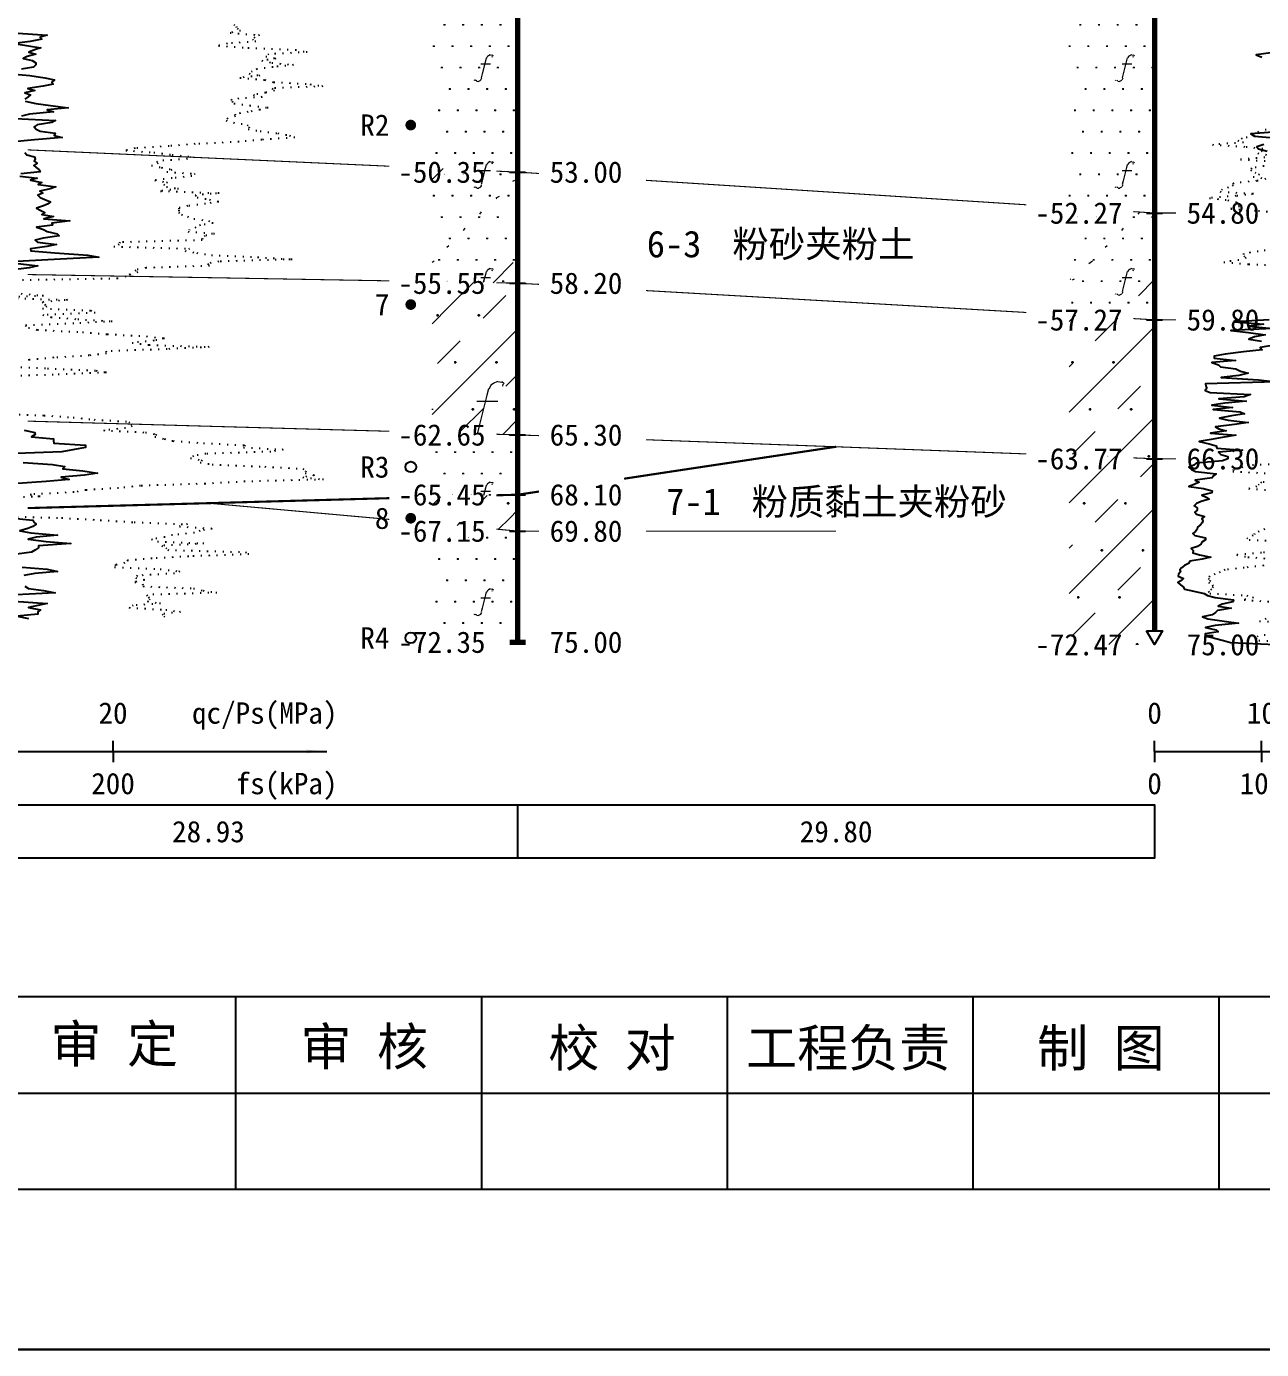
# Model space of a CAD drawing. Extents: x -37 to 3540, y -1485 to 297.
# Drawn here: x 287.2 to 402.7, y 0 to 123.8 of the extents above; entities that cross this region are included whole.
import ezdxf
from ezdxf.enums import TextEntityAlignment as Align

# ---------------------------------------------------------------- set-up
doc = ezdxf.new("R2010")
doc.units = 0
doc.linetypes.add('DOT', pattern=[6.35, 0, -6.35])
doc.layers.get('0').update_dxf_attribs({"linetype": 'CONTINUOUS'})
for name, color, linetype in [('CURVE', 200, 'CONTINUOUS'), ('FRAME', 7, 'CONTINUOUS'), ('HOLE', 41, 'CONTINUOUS'), ('RULER', 7, 'CONTINUOUS'), ('SAMPLE', 1, 'CONTINUOUS'), ('STRATUM', 241, 'CONTINUOUS')]:
    doc.layers.add(name, color=color, linetype=linetype)
doc.layers.add('HATCH', color=7, linetype='CONTINUOUS', lineweight=13)
doc.styles.add('ST', font='')
doc.styles.get('ST').set_extended_font_data('SimSun')
pattern_1 = [(82.875, (-0.8346, -1.206), (0.0003693, 10.0001764), [0.0893, -80.5337]), (143.13, (-0.7336, -1.2818), (-29.999964, 20.000054), [0.12627, -49.87373]), (172.875, (-0.5564, -1.304), (-70.0002457, 9.9996603), [0.17857, -80.44443]), (206.565, (-0.378, -1.2147), (-9.999705, -9.999687), [0.19954, -22.16046]), (243.435, (-0.2887, -1.0363), (9e-06, -9.999696), [0.19954, -22.16146]), (255.964, (-0.1994, -0.679), (-0.0002, -9.999501), [0.36813, -40.86287]), (255.964, (0.1106, 0.561), (-0.0002, -9.999501), [1.27838, -39.95262]), (255.964, (0.179, 0.835), (-0.0002, -9.999501), [0.28235, -40.94865]), (216.87, (0.3694, 1.0892), (-9.999982, -10.000018), [0.12627, -49.87373]), (243.435, (0.2683, 1.0135), (9e-06, -9.999696), [0.19954, -22.16146]), (206.565, (0.548, 1.1785), (-9.999705, -9.999687), [0.19954, -22.16046]), (172.875, (0.725, 1.1563), (-70.0002457, 9.9996603), [0.17857, -80.44443]), (143.13, (0.826, 1.0806), (-29.999964, 20.000054), [0.12627, -49.87373]), (82.875, (0.815, 0.992), (0.0003693, 10.0001764), [0.0893, -80.5337]), (0, (-0.33, 0.34), (0, 10), [0.89286, -9.10714]), (0, (0.025, 0), (1, 2), [0, -1.75]), (0, (0, 0.025), (1, 2), [0, -1.75]), (0, (0, 0), (1, 2), [0, -1.75]), (0, (-0.025, 0), (1, 2), [0, -1.75]), (0, (0, -0.025), (1, 2), [0, -1.75])]
pattern_2 = [(45, (0, 0), (-2e-06, 15.39996), [4.3383, -17.4406]), (45, (6.188, 6.223), (-2e-06, 15.39996), [4.3861, -17.3928]), (45, (11.148, 11.181), (-2e-06, 15.39996), [3.98994, -17.78894]), (26.565, (0, 7.7), (15.4, 15.4), [0.2123, -34.22315]), (36.8699, (1.54, 9.24), (15.4, 15.4), [0.43504, -76.56496]), (315, (7.7, 15.347), (15.39996, 3e-06), [0.0727, -21.70617]), (26.565, (7.7, 0), (15.4, 15.4), [0.31845, -34.117]), (26.565, (9.24, 1.54), (15.4, 15.4), [0.2316, -34.20383]), (90, (10.01, 2.31), (-15.4, -1e-06), [0.0633, -15.3367]), (26.565, (10.78, 3.08), (15.4, 15.4), [0.2002, -68.6707]), (36.8699, (12.32, 4.62), (15.4, 15.4), [0.2435, -76.7565]), (45, (13.86, 6.16), (-5e-07, 15.39996), [0.24005, -21.53884]), (315, (15.211, 7.805), (15.39996, 3e-06), [0.0727, -21.70617]), (36.8699, (3.08, 10.78), (15.4, 15.4), [0.22493, -76.77507]), (53.1301, (4.62, 12.32), (30.8, 46.2), [0.29564, -76.70436]), (53.1301, (6.16, 13.86), (30.8, 46.2), [0.27774, -76.72226])]
pattern_3 = [(45, (0, 0), (-4.24264, 4.24264), [10, 0]), (45, (1.061, -3.182), (-2.12132, 6.36396), [3, -3])]
pattern_4 = [(82.875, (-1.8361, -2.6533), (0.000812, 22.000388), [0.1964, -177.1742]), (143.13, (-1.614, -2.82), (-65.99992, 44.00012), [0.2778, -109.7222]), (172.875, (-1.224, -2.8687), (-154.00054, 21.999253), [0.39285, -176.97775]), (206.565, (-0.831, -2.672), (-21.99935, -21.9993), [0.439, -48.753]), (243.435, (-0.635, -2.28), (2e-05, -21.99933), [0.439, -48.7552]), (255.964, (-0.4387, -1.494), (-0.00044, -21.9989), [0.8099, -89.8983]), (255.964, (0.2434, 1.2344), (-0.00044, -21.9989), [2.8124, -87.8958]), (255.964, (0.394, 1.837), (-0.00044, -21.9989), [0.6212, -90.087]), (216.87, (0.8126, 2.3963), (-21.99996, -22.00004), [0.2778, -109.7222]), (243.435, (0.59, 2.23), (2e-05, -21.99933), [0.439, -48.7552]), (206.565, (1.205, 2.593), (-21.99935, -21.9993), [0.439, -48.753]), (172.875, (1.595, 2.544), (-154.00054, 21.999253), [0.39285, -176.97775]), (143.13, (1.8173, 2.3772), (-65.99992, 44.00012), [0.2778, -109.7222]), (82.875, (1.793, 2.1823), (0.000812, 22.000388), [0.1964, -177.1742]), (0, (-0.725, 0.748), (0, 22), [1.9643, -20.0357]), (0, (0.055, 0), (2.2, 4.4), [0, -3.85]), (0, (0, 0.055), (2.2, 4.4), [0, -3.85]), (0, (0, 0), (2.2, 4.4), [0, -3.85]), (0, (-0.055, 0), (2.2, 4.4), [0, -3.85]), (0, (0, -0.055), (2.2, 4.4), [0, -3.85])]

# ---------------------------------------------------------------- blocks, each defined once
blk = doc.blocks.new('图签_A3长')
for p, q in [((0, 18), (-380, 18)), ((-142, 0), (-142, 18)), ((-119, 0), (-119, 18)), ((-96, 0), (-96, 18)), ((-73, 0), (-73, 18)), ((-50, 0), (-50, 18)), ((-320, 9), (0, 9)), ((-380, 0), (0, 0))]:
    blk.add_line(p, q)
at = {"style": 'ST'}
for s, p in [('审 定', (-153.38, 13.61)), ('审 核', (-129.99, 13.36)), ('校 对', (-106.8, 13.23)), ('工程负责', (-84.71, 13.23)), ('制 图', (-61.06, 13.23))]:
    blk.add_text(s, height=3.5, dxfattribs=at).set_placement(p, align=Align.MIDDLE_CENTER)
for tag, p in [('01＿单位名称', (-349.98, 8.36)), ('02＿工程名称', (-271.3, 5.16)), ('04＿工程编号', (-176.51, 4.65)), ('05＿日期', (-35.59, 4.65)), ('06＿图号', (-11.16, 4.91))]:
    blk.add_attdef(tag, text='', height=3.5, dxfattribs=at).set_placement(p, align=Align.MIDDLE_CENTER)
at = {"style": 'ST', "width": 0.85}
blk.add_attdef('03＿图件名称', text='', height=3, dxfattribs=at).set_placement((-205.49, 5.05), align=Align.MIDDLE_CENTER)
blk = doc.blocks.new('Arrow')
for points in [[(-3.984779, 0.348623), (0, 0), (-3.189535, 0)], [(-3.189535, 0), (0, 0), (-3.984779, -0.348623)]]:
    blk.add_solid(points)
blk = doc.blocks.new('SampleSoilUndisturbed')
at = {"const_width": 0.5}
blk.add_lwpolyline([(-0.25, 0, 1), (0.25, 0, 1)], format="xyb", close=True, dxfattribs=at)
blk = doc.blocks.new('SampleSoilDisturbed')
blk.add_circle((0, 0), 0.5)

msp = doc.modelspace()

# ---------------------------------------------------------------- hatches: boundary and pattern name
at = {"layer": 'HATCH'}
h = msp.add_hatch(dxfattribs=at)
h.set_pattern_fill('FS', color=142, style=0)
h.set_pattern_definition(pattern_1)
h.paths.add_polyline_path([(333.11, 126.61), (325.11, 127.53), (325.11, 110.58), (333.11, 110.21)])
h.paths.add_polyline_path([(321.04, 108.72), (330.6, 108.72), (330.6, 111.66), (321.04, 111.66)], flags=9)
h.paths.add_polyline_path([(321.04, 125.13), (330.59, 125.13), (330.59, 128.04), (321.04, 128.04)], flags=9)
h = msp.add_hatch(dxfattribs=at)
h.set_pattern_fill('FS', color=142, style=0)
h.set_pattern_definition(pattern_1)
h.paths.add_polyline_path([(392.71, 125.98), (384.71, 126.07), (384.71, 106.9), (392.71, 106.38)])
h.paths.add_polyline_path([(380.64, 104.9), (390.19, 104.9), (390.19, 107.8), (380.64, 107.8)], flags=9)
h.paths.add_polyline_path([(380.64, 124.5), (390.19, 124.5), (390.19, 127.4), (380.64, 127.4)], flags=9)
h = msp.add_hatch(dxfattribs=at)
h.set_pattern_fill('FS', color=142, style=0)
h.set_pattern_definition(pattern_1)
h.paths.add_polyline_path([(333.11, 110.21), (325.11, 110.58), (325.11, 99.95), (333.11, 99.81)])
h.paths.add_polyline_path([(321.04, 98.33), (330.59, 98.33), (330.59, 101.23), (321.04, 101.23)], flags=9)
h.paths.add_polyline_path([(321.04, 108.72), (330.6, 108.72), (330.6, 111.66), (321.04, 111.66)], flags=9)
h = msp.add_hatch(dxfattribs=at)
h.set_pattern_fill('SZFT', color=142, scale=2.2, style=0)
h.set_pattern_definition(pattern_2)
h.paths.add_polyline_path([(333.11, 110.21), (325.11, 110.58), (325.11, 99.95), (333.11, 99.81)])
h.paths.add_polyline_path([(321.04, 98.33), (330.59, 98.33), (330.59, 101.23), (321.04, 101.23)], flags=9)
h.paths.add_polyline_path([(321.04, 108.72), (330.6, 108.72), (330.6, 111.66), (321.04, 111.66)], flags=9)
h = msp.add_hatch(dxfattribs=at)
h.set_pattern_fill('FS', color=142, style=0)
h.set_pattern_definition(pattern_1)
h.paths.add_polyline_path([(392.71, 106.38), (384.71, 106.9), (384.71, 96.84), (392.71, 96.38)])
h.paths.add_polyline_path([(380.64, 94.9), (390.19, 94.9), (390.19, 97.8), (380.64, 97.8)], flags=9)
h.paths.add_polyline_path([(380.64, 104.9), (390.19, 104.9), (390.19, 107.8), (380.64, 107.8)], flags=9)
h = msp.add_hatch(dxfattribs=at)
h.set_pattern_fill('SZFT', color=142, scale=2.2, style=0)
h.set_pattern_definition(pattern_2)
h.paths.add_polyline_path([(392.71, 106.38), (384.71, 106.9), (384.71, 96.84), (392.71, 96.38)])
h.paths.add_polyline_path([(380.64, 94.9), (390.19, 94.9), (390.19, 97.8), (380.64, 97.8)], flags=9)
h.paths.add_polyline_path([(380.64, 104.9), (390.19, 104.9), (390.19, 107.8), (380.64, 107.8)], flags=9)
h = msp.add_hatch(dxfattribs=at)
h.set_pattern_fill('FZNT', color=32, style=0)
h.set_pattern_definition(pattern_3)
h.paths.add_polyline_path([(333.11, 99.81), (325.11, 99.95), (325.11, 85.84), (333.11, 85.61)])
h.paths.add_polyline_path([(321.04, 84.12), (330.6, 84.12), (330.6, 87.06), (321.04, 87.06)], flags=9)
h.paths.add_polyline_path([(321.04, 98.33), (330.59, 98.33), (330.59, 101.23), (321.04, 101.23)], flags=9)
h = msp.add_hatch(dxfattribs=at)
h.set_pattern_fill('FS', color=32, scale=2.2, style=0)
h.set_pattern_definition(pattern_4)
h.paths.add_polyline_path([(333.11, 99.81), (325.11, 99.95), (325.11, 85.84), (333.11, 85.61)])
h.paths.add_polyline_path([(321.04, 84.12), (330.6, 84.12), (330.6, 87.06), (321.04, 87.06)], flags=9)
h.paths.add_polyline_path([(321.04, 98.33), (330.59, 98.33), (330.59, 101.23), (321.04, 101.23)], flags=9)
h = msp.add_hatch(dxfattribs=at)
h.set_pattern_fill('FZNT', color=32, style=0)
h.set_pattern_definition(pattern_3)
h.paths.add_polyline_path([(392.71, 96.38), (384.71, 96.84), (384.71, 83.68), (392.71, 83.38)])
h.paths.add_polyline_path([(380.64, 81.89), (390.2, 81.89), (390.2, 84.83), (380.64, 84.83)], flags=9)
h.paths.add_polyline_path([(380.64, 94.9), (390.19, 94.9), (390.19, 97.8), (380.64, 97.8)], flags=9)
h = msp.add_hatch(dxfattribs=at)
h.set_pattern_fill('FS', color=32, scale=2.2, style=0)
h.set_pattern_definition(pattern_4)
h.paths.add_polyline_path([(392.71, 96.38), (384.71, 96.84), (384.71, 83.68), (392.71, 83.38)])
h.paths.add_polyline_path([(380.64, 81.89), (390.2, 81.89), (390.2, 84.83), (380.64, 84.83)], flags=9)
h.paths.add_polyline_path([(380.64, 94.9), (390.19, 94.9), (390.19, 97.8), (380.64, 97.8)], flags=9)
h = msp.add_hatch(dxfattribs=at)
h.set_pattern_fill('FS', color=142, style=0)
h.set_pattern_definition(pattern_1)
h.paths.add_polyline_path([(333.11, 85.61), (325.11, 85.84), (325.11, 79.8), (333.11, 80.01)])
h.paths.add_polyline_path([(321.04, 78.52), (330.6, 78.52), (330.6, 81.46), (321.04, 81.46)], flags=9)
h.paths.add_polyline_path([(321.04, 84.12), (330.6, 84.12), (330.6, 87.06), (321.04, 87.06)], flags=9)
h = msp.add_hatch(dxfattribs=at)
h.set_pattern_fill('FZNT', color=32, style=0)
h.set_pattern_definition(pattern_3)
h.paths.add_polyline_path([(392.71, 83.38), (384.71, 83.68), (384.71, 65.98), (392.71, 65.98), (391.96, 67.28), (392.71, 67.28)])
h.paths.add_polyline_path([(380.64, 64.5), (390.19, 64.5), (390.19, 67.4), (380.64, 67.4)], flags=9)
h.paths.add_polyline_path([(380.64, 81.89), (390.2, 81.89), (390.2, 84.83), (380.64, 84.83)], flags=9)
h = msp.add_hatch(dxfattribs=at)
h.set_pattern_fill('FS', color=32, scale=2.2, style=0)
h.set_pattern_definition(pattern_4)
h.paths.add_polyline_path([(392.71, 83.38), (384.71, 83.68), (384.71, 65.98), (392.71, 65.98), (391.96, 67.28), (392.71, 67.28)])
h.paths.add_polyline_path([(380.64, 64.5), (390.19, 64.5), (390.19, 67.4), (380.64, 67.4)], flags=9)
h.paths.add_polyline_path([(380.64, 81.89), (390.2, 81.89), (390.2, 84.83), (380.64, 84.83)], flags=9)
h = msp.add_hatch(dxfattribs=at)
h.set_pattern_fill('FZNT', color=32, style=0)
h.set_pattern_definition(pattern_3)
h.paths.add_polyline_path([(333.11, 80.01), (325.11, 79.8), (325.11, 77.34), (333.11, 76.61)])
h.paths.add_polyline_path([(321.04, 75.12), (330.6, 75.12), (330.6, 78.06), (321.04, 78.06)], flags=9)
h.paths.add_polyline_path([(321.04, 78.52), (330.6, 78.52), (330.6, 81.46), (321.04, 81.46)], flags=9)
h = msp.add_hatch(dxfattribs=at)
h.set_pattern_fill('FS', color=32, scale=2.2, style=0)
h.set_pattern_definition(pattern_4)
h.paths.add_polyline_path([(333.11, 80.01), (325.11, 79.8), (325.11, 77.34), (333.11, 76.61)])
h.paths.add_polyline_path([(321.04, 75.12), (330.6, 75.12), (330.6, 78.06), (321.04, 78.06)], flags=9)
h.paths.add_polyline_path([(321.04, 78.52), (330.6, 78.52), (330.6, 81.46), (321.04, 81.46)], flags=9)
h = msp.add_hatch(dxfattribs=at)
h.set_pattern_fill('FS', color=142, style=0)
h.set_pattern_definition(pattern_1)
h.paths.add_polyline_path([(333.11, 76.61), (325.11, 77.34), (325.11, 66.21), (333.11, 66.21)])
h.paths.add_polyline_path([(321.04, 64.72), (330.6, 64.72), (330.6, 67.66), (321.04, 67.66)], flags=9)
h.paths.add_polyline_path([(321.04, 75.12), (330.6, 75.12), (330.6, 78.06), (321.04, 78.06)], flags=9)

# ---------------------------------------------------------------- linework, layer by layer
at = {"layer": 'CURVE', "color": 100, "linetype": 'DOT', "ltscale": 0.1}
for points in [[(306.54, 124.04), (306.76, 123.84), (306.88, 123.64), (307.18, 123.44), (306.21, 123.24), (308.96, 123.04), (308.51, 122.84), (308.29, 122.64), (308.62, 122.44), (305.97, 122.24), (305.12, 122.04), (307.88, 121.84), (312.33, 121.64), (313.41, 121.44), (309.81, 121.24), (309.54, 121.04), (310.48, 120.84), (309.17, 120.64), (310.11, 120.44), (312.15, 120.24), (310.22, 120.04), (308.75, 119.84), (308.28, 119.64), (307.99, 119.44), (308.99, 119.24), (307.13, 119.04), (309.46, 118.84), (310.28, 118.64), (313.68, 118.44), (314.88, 118.24), (310.11, 118.04), (310.37, 117.84), (309.52, 117.64), (308.39, 117.44), (309.22, 117.24), (306.32, 117.04), (306.41, 116.84), (306.57, 116.64), (308.06, 116.44), (309.77, 116.24), (308.99, 116.04), (307.89, 115.84), (306.66, 115.64), (306.7, 115.44), (305.95, 115.24), (305.84, 115.04), (306.52, 114.84), (307.81, 114.64), (308, 114.44), (307.9, 114.24), (309.01, 114.04), (310.68, 113.84), (311.77, 113.64), (312.27, 113.44), (309.17, 113.24), (307.04, 113.04), (302.95, 112.84), (300.5, 112.64), (297.31, 112.44), (296.44, 112.24), (299.07, 112.04), (300.79, 111.84), (302.51, 111.64), (302.21, 111.44), (299.33, 111.24), (299.47, 111.04), (298.86, 110.84), (299.77, 110.64), (300.76, 110.44), (300.28, 110.24), (302.92, 110.04), (302.63, 109.84), (300.78, 109.64), (299.15, 109.44), (300.35, 109.24), (299.98, 109.04), (300.26, 108.84), (301.38, 108.64), (299.7, 108.44), (305.17, 108.24), (302.95, 108.04), (303.13, 107.84), (304.27, 107.64), (305.15, 107.44), (303.91, 107.24), (302.26, 107.04), (301.4, 106.84), (301.4, 106.64), (301.39, 106.44), (301.65, 106.24), (302.22, 106.04), (302.82, 105.84), (304.19, 105.64), (304.61, 105.44), (303.44, 105.24), (302.99, 105.04), (302.42, 104.84), (302.27, 104.64), (304.76, 104.44), (303.85, 104.24), (303.61, 104.04), (303.6, 103.84), (295.88, 103.64), (295.84, 103.44), (295.32, 103.24), (302.42, 103.04), (302, 102.84), (303.08, 102.64), (304.45, 102.44), (308.78, 102.24), (312, 102.04), (305.15, 101.84), (304.1, 101.64), (304.29, 101.44), (298.34, 101.24), (297.29, 101.04), (297.58, 100.84), (296.85, 100.64), (296.44, 100.44), (295.69, 100.24), (283.69, 100.04)], [(403.14, 114.18), (402.48, 113.98), (401.85, 113.78), (402.11, 113.58), (400.9, 113.38), (400.51, 113.18), (401.03, 112.98), (398.12, 112.78), (401.27, 112.58), (403.19, 112.38)], [(403.03, 111.58), (400.75, 111.38), (404.64, 111.18)], [(402.77, 112.18), (402.37, 111.98), (403.47, 111.78)], [(402.95, 110.78), (401.8, 110.58), (401.7, 110.38), (402.11, 110.18), (402.52, 109.98), (401.92, 109.78), (403.11, 109.58), (402.29, 109.38), (400.05, 109.18), (400.06, 108.98), (399.64, 108.78), (399.04, 108.58), (398.85, 108.38), (401.97, 108.18), (400.34, 107.98), (397.85, 107.78), (399.57, 107.58), (400.36, 107.38), (400.62, 107.18), (400.65, 106.98), (399.85, 106.78), (402.43, 106.58), (405.65, 106.38)], [(403.78, 102.98), (402.4, 102.78), (401.02, 102.58), (401.06, 102.38), (401.29, 102.18), (400.59, 101.98), (399.2, 101.78), (401.53, 101.58), (406.69, 101.38)], [(286.66, 98.84), (288.73, 98.64), (284.79, 98.44), (290.98, 98.24), (288.61, 98.04), (288.88, 97.84), (289.05, 97.64), (288.65, 97.44), (293.14, 97.24), (293.58, 97.04), (288.68, 96.84), (289.47, 96.64), (291.95, 96.44), (295.18, 96.24), (291.58, 96.04), (287.04, 95.84), (287.34, 95.64), (288.18, 95.44), (292.39, 95.24), (294.73, 95.04), (298.39, 94.84), (300.07, 94.64), (299.09, 94.44), (297.04, 94.24), (298.63, 94.04), (304.25, 93.84), (300.31, 93.64), (294.58, 93.44), (294.64, 93.24), (293.03, 93.04), (289.7, 92.84), (287.42, 92.64), (286.71, 92.44)], [(285.16, 92.04), (289.11, 91.84), (293.68, 91.64), (294.63, 91.44), (289.66, 91.24), (283.71, 91.04)], [(282.79, 87.64), (288.8, 87.44), (291.52, 87.24), (293.48, 87.04), (296.72, 86.84), (296.97, 86.64), (297.03, 86.44), (296.42, 86.24), (294.37, 86.04), (298.3, 85.84), (299.32, 85.64), (299.17, 85.44), (300.05, 85.24), (300.88, 85.04), (303.72, 84.84), (307.6, 84.64), (307.46, 84.44), (311.18, 84.24), (310.01, 84.04), (303.95, 83.84), (302.77, 83.64), (302.49, 83.44), (303.6, 83.24), (303.41, 83.04), (304.52, 82.84), (309.45, 82.64), (313.02, 82.44), (313.3, 82.24), (313.22, 82.04), (314.11, 81.84), (313, 81.64), (314.94, 81.44), (307.6, 81.24), (303.87, 81.04), (297.82, 80.84), (295.77, 80.64), (292.72, 80.44), (291.6, 80.24), (287.51, 80.04), (288.44, 79.84), (283.29, 79.64)], [(408.57, 82.98), (401.53, 82.78), (400.98, 82.58), (400.08, 82.38), (400.03, 82.18), (404.29, 81.98)], [(406.63, 81.38), (402.71, 81.18), (402.47, 80.98), (402.29, 80.78), (401.52, 80.58), (404.39, 80.38)], [(283.35, 78.04), (290.44, 77.84), (294.06, 77.64), (297.23, 77.44), (302.23, 77.24), (301.46, 77.04), (304.54, 76.84), (303.41, 76.64), (302.87, 76.44), (300.83, 76.24), (300.09, 76.04), (298.86, 75.84), (299.41, 75.64), (303.76, 75.44), (299.82, 75.24), (300.18, 75.04), (300.37, 74.84), (307.64, 74.64), (307.97, 74.44), (302.33, 74.24), (298.9, 74.04), (296.61, 73.84), (296.35, 73.64), (295.52, 73.44), (295.39, 73.24), (299.67, 73.04), (301.5, 72.84), (301.01, 72.64), (297.55, 72.44), (297.37, 72.24), (298.2, 72.04), (297.3, 71.84), (298.01, 71.64), (298.05, 71.44), (302.78, 71.24), (303.68, 71.04), (304.96, 70.84), (298.42, 70.64), (298.58, 70.44), (298.7, 70.24), (298.46, 70.04), (299.7, 69.84), (297.15, 69.64), (296.74, 69.44), (300.19, 69.24), (301.56, 69.04), (299.86, 68.84), (299.99, 68.64), (300.37, 68.44)], [(403.03, 76.78), (402.5, 76.58), (402.07, 76.38), (401.94, 76.18), (401.34, 75.98), (401.57, 75.78), (408.03, 75.58)], [(406.68, 74.78), (402.71, 74.58), (400.4, 74.38), (401.45, 74.18), (403.92, 73.98)], [(402.92, 73.38), (401.1, 73.18), (399.32, 72.98), (398.85, 72.78), (398.39, 72.58), (397.88, 72.38), (397.74, 72.18), (397.93, 71.98), (397.77, 71.78), (398.13, 71.58), (398.18, 71.38), (398.03, 71.18), (397.76, 70.98), (397.87, 70.78), (401.34, 70.58), (401.97, 70.38), (401.09, 70.18), (403.74, 69.98)], [(403.16, 68.38), (402.53, 68.18), (406.34, 67.98)], [(403.8, 66.98), (402.38, 66.78), (402.19, 66.58), (402.47, 66.38), (406.54, 66.18)]]:
    msp.add_lwpolyline(points, dxfattribs=at)
at = {"layer": 'CURVE', "color": 30, "linetype": 'Continuous'}
for points in [[(285.92, 123.24), (289.09, 123.04), (288.42, 122.84), (288.6, 122.64), (287.5, 122.44), (286, 122.24), (287.35, 122.04), (288.51, 121.84), (287.9, 121.64), (287.38, 121.44), (288.03, 121.24), (287.21, 121.04), (286.84, 120.84), (287.69, 120.64), (288.03, 120.44), (288.04, 120.24), (287.8, 120.04), (286.68, 119.84)], [(403.6, 121.38), (402.22, 121.18), (402.74, 120.98)], [(285.34, 119.44), (287.46, 119.24), (288.86, 119.04), (289.76, 118.84), (289.51, 118.64), (289.66, 118.44), (288.7, 118.24), (287.28, 118.04), (287.94, 117.84), (286.99, 117.64), (287.53, 117.44), (287.32, 117.24), (286.99, 117.04)], [(287.02, 116.84), (288.04, 116.64), (289.41, 116.44), (291.06, 116.24), (289.08, 116.04), (289.67, 115.84), (287.45, 115.64), (286.69, 115.44)], [(286.09, 115.24), (289.86, 115.04), (289.51, 114.84), (288.14, 114.64), (287.87, 114.44), (288.07, 114.24), (288.42, 114.04), (289.85, 113.84), (289.74, 113.64), (290.48, 113.44), (287.9, 113.24), (285.97, 113.04)], [(404.21, 113.98), (401.73, 113.78), (402.05, 113.58), (404.23, 113.38)], [(402.94, 112.78), (402.27, 112.58), (402.42, 112.38), (403.26, 112.18)], [(286.99, 112.04), (287.2, 111.84), (287.9, 111.64), (287.95, 111.44), (287.88, 111.24), (288.15, 111.04), (287.84, 110.84), (288.06, 110.64), (288.31, 110.44), (288.43, 110.24), (286.62, 110.04)], [(286.54, 109.84), (288.15, 109.64), (287.52, 109.44), (288.58, 109.24), (288.25, 109.04), (289.9, 108.84), (289.36, 108.64), (288.39, 108.44), (288.69, 108.24), (288.23, 108.04), (288.43, 107.84), (288.86, 107.64), (289.41, 107.44), (289.19, 107.24), (288.73, 107.04), (288.1, 106.84), (288.42, 106.64), (288.88, 106.44), (288.59, 106.24), (289.68, 106.04), (288.78, 105.84), (291.2, 105.64), (289.51, 105.44), (289.59, 105.24), (288.1, 105.04), (288.76, 104.84), (289.09, 104.64), (290.01, 104.44), (290.2, 104.24), (288.71, 104.04), (287.95, 103.84), (288.19, 103.64), (289.95, 103.44), (289.05, 103.24), (287.53, 103.04), (287.56, 102.84), (289.8, 102.64), (292.88, 102.44), (293.93, 102.24), (289.74, 102.04), (286.25, 101.84)], [(286.33, 101.64), (288.23, 101.44), (287.41, 101.24), (285.62, 101.04)], [(403.42, 96.38), (400.2, 96.18), (402.89, 95.98), (401.52, 95.78), (403.77, 95.58), (399.85, 95.38), (401.5, 95.18), (403.07, 94.98), (402.05, 94.78), (401.52, 94.58), (402.73, 94.38)], [(403.71, 93.98), (402.58, 93.78), (402.77, 93.58), (401.03, 93.38), (399.32, 93.18), (398.28, 92.98), (398.3, 92.78), (400.27, 92.58), (398.07, 92.38), (398.69, 92.18), (398.89, 91.98), (400.3, 91.78), (400.75, 91.58), (401.46, 91.38), (400.58, 91.18), (398.95, 90.98), (402.42, 90.78), (404.07, 90.58), (397.46, 90.38), (397.51, 90.18), (397.61, 89.98), (397.44, 89.78), (397.92, 89.58), (401.68, 89.38), (401.09, 89.18), (398.72, 88.98), (401.27, 88.78), (399.28, 88.58), (398.07, 88.38), (400.01, 88.18), (398.19, 87.98), (400.73, 87.78), (401.11, 87.58), (399.9, 87.38), (398.78, 87.18), (399.61, 86.98), (401.48, 86.78), (400.19, 86.58), (398.4, 86.38), (398.73, 86.18), (399.42, 85.98), (397.95, 85.78), (400.3, 85.58), (399.04, 85.38), (398, 85.18), (396.88, 84.98), (397.82, 84.78), (398.47, 84.58), (398.53, 84.38), (400.94, 84.18), (398.7, 83.98), (398.92, 83.78), (399.55, 83.58), (399.57, 83.38), (399.06, 83.18), (396.61, 82.98), (396.38, 82.78), (395.93, 82.58), (396.18, 82.38), (396.53, 82.18), (398.47, 81.98), (398.23, 81.78), (398.09, 81.58), (396.52, 81.38), (396.87, 81.18), (396.43, 80.98), (395.91, 80.78), (397.3, 80.58), (398.09, 80.38), (398.08, 80.18), (397.13, 79.98), (397.54, 79.78), (397.83, 79.58), (397.07, 79.38), (396.62, 79.18), (396.43, 78.98), (396.68, 78.78), (396.69, 78.58), (396.49, 78.38), (396.62, 78.18), (397.39, 77.98), (397.13, 77.78), (397.24, 77.58), (397.16, 77.38), (397, 77.18), (396.74, 76.98), (396.68, 76.78), (396.54, 76.58), (396.3, 76.38), (396.47, 76.18), (397.48, 75.98), (397.49, 75.78), (397.12, 75.58), (397.04, 75.38), (396.74, 75.18), (396.13, 74.98), (396.31, 74.78), (396.29, 74.58), (396.91, 74.38), (397.96, 74.18), (397.17, 73.98), (396.01, 73.78), (395.9, 73.58), (395.5, 73.38), (395.23, 73.18), (395.07, 72.98), (395.13, 72.78), (394.94, 72.58), (394.91, 72.38), (395.41, 72.18), (395.23, 71.98), (394.88, 71.78), (395.14, 71.58), (395.39, 71.38), (395.5, 71.18), (396.38, 70.98), (397.34, 70.78), (397.65, 70.58), (398.39, 70.38), (400.08, 70.18), (400.03, 69.98), (399.05, 69.78), (398.66, 69.58), (399.87, 69.38), (398.6, 69.18), (398.4, 68.98), (398.1, 68.78), (397.21, 68.58), (397.68, 68.38), (399.21, 68.18), (400.56, 67.98), (398.37, 67.78), (397.47, 67.58), (398.44, 67.38), (398.67, 67.18), (397.43, 66.98), (397.53, 66.78), (398.32, 66.58), (399.16, 66.38), (399.8, 66.18), (404.03, 65.98)], [(286.94, 86.04), (287.94, 85.84), (287.98, 85.64), (287.63, 85.44), (289.69, 85.24), (289.69, 85.04), (289.71, 84.84), (292.69, 84.64), (292.67, 84.44), (291.66, 84.24), (290.46, 84.04), (285.35, 83.84)], [(286.85, 83.04), (289.6, 82.84), (290.74, 82.64), (290.56, 82.44), (292.41, 82.24), (293.79, 82.04), (292.59, 81.84), (290.39, 81.64), (291.16, 81.44), (288.98, 81.24), (285.88, 81.04)], [(285.6, 77.84), (287.76, 77.64), (287.84, 77.44), (288.07, 77.24), (287.75, 77.04), (287.28, 76.84), (286.53, 76.64), (287.55, 76.44), (290.05, 76.24), (288.05, 76.04), (287.3, 75.84), (288.98, 75.64), (291.31, 75.44), (288.28, 75.24), (288.29, 75.04), (288, 74.84), (287.61, 74.64), (286.26, 74.44)], [(286.76, 73.24), (289.1, 73.04), (290.05, 72.84), (287.93, 72.64), (286.89, 72.44)], [(287.01, 71.44), (287.34, 71.24), (288.76, 71.04), (289.85, 70.84), (286.18, 70.64)], [(285.98, 70.04), (289.1, 69.84), (288.23, 69.64), (287.33, 69.44), (288.45, 69.24), (288.2, 69.04), (288.23, 68.84), (286.29, 68.64), (287.33, 68.44)]]:
    msp.add_lwpolyline(points, dxfattribs=at)
at = {"layer": 'FRAME', "linetype": 'Continuous'}
msp.add_line((-17.39, 15), (400, 15), dxfattribs=at)
at = {"layer": 'FRAME', "color": 245, "linetype": 'Continuous'}
for p, q in [((-37.39, 0), (468.75, 0)), ((602.01, 0), (-37.39, 0))]:
    msp.add_line(p, q, dxfattribs=at)
at = {"layer": 'HOLE', "linetype": 'Continuous', "const_width": 0.5}
for points in [[(333.11, 216.21), (333.11, 66.21)], [(392.71, 215.98), (392.71, 67.28)], [(332.36, 66.21), (333.86, 66.21)]]:
    msp.add_lwpolyline(points, dxfattribs=at)
at = {"layer": 'HOLE', "linetype": 'Continuous'}
for points in [[(332.36, 110.21), (333.86, 110.21)], [(391.96, 106.38), (393.46, 106.38)], [(332.36, 99.81), (333.86, 99.81)], [(391.96, 96.38), (393.46, 96.38)], [(332.36, 85.61), (333.86, 85.61)], [(391.96, 83.38), (393.46, 83.38)], [(332.36, 80.01), (333.86, 80.01)], [(332.36, 76.61), (333.86, 76.61)]]:
    msp.add_lwpolyline(points, dxfattribs=at)
msp.add_lwpolyline([(391.96, 67.28), (393.46, 67.28), (392.71, 65.98)], close=True, dxfattribs=at)
at = {"layer": 'RULER', "linetype": 'Continuous'}
for points in [[(295.25, 55.98), (295.25, 56.98)], [(392.71, 55.98), (392.71, 56.98)], [(402.71, 55.98), (402.71, 56.98)], [(275.25, 55.98), (315.25, 55.98)], [(295.25, 55.98), (295.25, 54.98)], [(392.71, 55.98), (442.71, 55.98)], [(392.71, 55.98), (392.71, 54.98)], [(402.71, 55.98), (402.71, 54.98)], [(275.25, 50.98), (333.11, 50.98), (333.11, 45.98), (275.25, 45.98)], [(333.11, 50.98), (392.71, 50.98), (392.71, 45.98), (333.11, 45.98)]]:
    msp.add_lwpolyline(points, dxfattribs=at)
at = {"layer": 'STRATUM', "linetype": 'Continuous'}
for points, const_width in [([(287.25, 112.29), (304.18, 111.53), (321.11, 110.76)], 0.1), ([(331.11, 110.3), (333.11, 110.21), (335.11, 110.08)], 0.1), ([(345.11, 109.44), (362.91, 108.3), (380.71, 107.15)], 0.1), ([(390.71, 106.51), (392.71, 106.38), (394.71, 106.38)], 0.1), ([(287.25, 100.62), (304.18, 100.33), (321.11, 100.03)], 0.1), ([(331.11, 99.85), (333.11, 99.81), (335.11, 99.7)], 0.1), ([(345.11, 99.12), (362.91, 98.1), (380.71, 97.07)], 0.1), ([(390.71, 96.5), (392.71, 96.38), (394.71, 96.38)], 0.1), ([(287.25, 86.9), (304.18, 86.42), (321.11, 85.95)], 0.1), ([(331.11, 85.67), (333.11, 85.61), (335.11, 85.54)], 0.1), ([(343.07, 81.51), (348.01, 82.26), (362.91, 84.5)], 0.2), ([(345.11, 85.16), (362.91, 84.5), (380.71, 83.83)], 0.1), ([(390.71, 83.46), (392.71, 83.38), (394.71, 83.38)], 0.1), ([(287.25, 78.76), (304.18, 79.22), (321.11, 79.69)], 0.2), ([(304.18, 79.22), (318.64, 77.92), (321.11, 77.7)], 0.1), ([(331.11, 79.96), (333.11, 80.01), (335.11, 80.31)], 0.2), ([(331.11, 76.79), (333.11, 76.61), (335.11, 76.61)], 0.1), ([(345.11, 76.61), (348.01, 76.61), (362.91, 76.61)], 0.1)]:
    msp.add_lwpolyline(points, dxfattribs=dict(at, const_width=const_width))

# ---------------------------------------------------------------- block references
at = {"layer": 'FRAME'}
msp.add_blockref('图签_A3长', (448.75, 15), dxfattribs=at)
at = {"layer": 'RULER', "xscale": 0.5, "yscale": 0.5, "zscale": 0.5}
msp.add_blockref('Arrow', (315.25, 55.98), dxfattribs=at)
at = {"layer": 'SAMPLE'}
for name, p in [('SampleSoilUndisturbed', (323.11, 114.61)), ('SampleSoilUndisturbed', (323.11, 97.81)), ('SampleSoilDisturbed', (323.11, 82.61)), ('SampleSoilUndisturbed', (323.11, 77.81)), ('SampleSoilDisturbed', (323.11, 66.61))]:
    msp.add_blockref(name, p, dxfattribs=at)

# ---------------------------------------------------------------- texts
at = {"layer": 'HOLE', "style": 'ST'}
for s, p in [('-50.35', (330.11, 110.21)), ('-52.27', (389.71, 106.38)), ('-55.55', (330.11, 99.81)), ('-57.27', (389.71, 96.38)), ('-62.65', (330.11, 85.61)), ('-63.77', (389.71, 83.38)), ('-65.45', (330.11, 80.01)), ('-67.15', (330.11, 76.61)), ('-72.35', (330.11, 66.21)), ('-72.47', (389.71, 65.98))]:
    msp.add_text(s, height=2, dxfattribs=at).set_placement(p, align=Align.MIDDLE_RIGHT)
for s, p in [('53.00', (336.11, 110.21)), ('54.80', (395.71, 106.38)), ('58.20', (336.11, 99.81)), ('59.80', (395.71, 96.38)), ('65.30', (336.11, 85.61)), ('66.30', (395.71, 83.38)), ('68.10', (336.11, 80.01)), ('69.80', (336.11, 76.61)), ('75.00', (336.11, 66.21)), ('75.00', (395.71, 65.98))]:
    msp.add_text(s, height=2, dxfattribs=at).set_placement(p, align=Align.MIDDLE_LEFT)
at = {"layer": 'RULER', "style": 'ST'}
msp.add_text('qc/Ps(MPa)', height=2, dxfattribs=at).set_placement((316.25, 57.98), align=Align.BOTTOM_RIGHT)
for s, p in [('20', (295.25, 57.98)), ('0', (392.71, 57.98)), ('10', (402.71, 57.98))]:
    msp.add_text(s, height=2, dxfattribs=at).set_placement(p, align=Align.BOTTOM_CENTER)
for s, p in [('200', (295.25, 53.98)), ('0', (392.71, 53.98)), ('100', (402.71, 53.98))]:
    msp.add_text(s, height=2, dxfattribs=at).set_placement(p, align=Align.TOP_CENTER)
msp.add_text('fs(kPa)', height=2, dxfattribs=at).set_placement((316.25, 53.98), align=Align.TOP_RIGHT)
for s, p in [('28.93', (304.18, 48.48)), ('29.80', (362.91, 48.48))]:
    msp.add_text(s, height=2, dxfattribs=at).set_placement(p, align=Align.MIDDLE_CENTER)
at = {"layer": 'SAMPLE', "style": 'ST'}
for s, p in [('R2', (321.11, 114.61)), ('7', (321.11, 97.81)), ('R3', (321.11, 82.61)), ('8', (321.11, 77.81)), ('R4', (321.11, 66.61))]:
    msp.add_text(s, height=2, dxfattribs=at).set_placement(p, align=Align.MIDDLE_RIGHT)
at = {"layer": 'STRATUM', "style": 'ST'}
for s, p in [('6-3', (345.2, 103.48)), ('粉砂夹粉土', (353.2, 103.48)), ('7-1', (347.01, 79.36)), ('粉质黏土夹粉砂', (355.01, 79.36))]:
    msp.add_text(s, height=2.5, dxfattribs=at).set_placement(p, align=Align.MIDDLE_LEFT)

doc.saveas('drawing.dxf')
